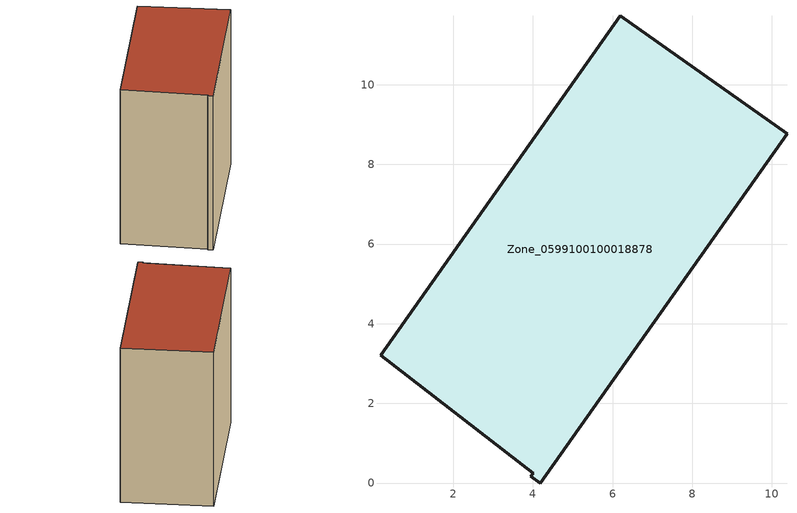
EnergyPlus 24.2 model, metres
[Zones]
Zone_0599100100018878
 floor ground (C_G): 4.01,0.24 0.17,3.21 6.19,11.73 10.38,8.77 4.19,0 3.95,0.17 z3.86
 wall outside (C_F): 10.38,8.77 6.19,11.73 0.17,3.21 4.01,0.24 3.95,0.17 4.19,0 10.38,8.77 z3.86:13.24
 roof outside (C_R): 0.17,3.21 4.01,0.24 3.95,0.17 4.19,0 10.38,8.77 6.19,11.73 z13.24
[BUILDING]
Pand.0599100100018878: North Axis=0; Terrain=City; Loads Convergence Tolerance Value=0.04; Temperature Convergence Tolerance Value=0.4; Solar Distribution=FullExterior; Maximum Number of Warmup Days=25; Minimum Number of Warmup Days=1
[Site:Location]
Rotterdam.The.Hague.AP_ZH_NLD Design_Conditions: Latitude=51.96; Longitude=4.45; Time Zone=1; Elevation=-4.5
[SITE:GROUNDTEMPERATURE:BUILDINGSURFACE]
18, 18, 18, 18, 18, 18, 18, 18, 18, 18, 18, 18
[MATERIAL] Thermal Absorptance=0.9; Solar Absorptance=0.7; Visible Absorptance=0.7
Name | Roughness | Thickness | Conductivity | Density | Specific Heat
G.TI.2015-2018 | MediumSmooth | 0.15 | 0.0428571 | 540 | 1210
F.TI.2015-2018 | Rough | 0.3 | 0.0666667 | 1920 | 840
R.TI.2015-2018 | MediumRough | 0.2 | 0.0333333 | 1500 | 1000
[CONSTRUCTION]
C_G: G.TI.2015-2018
C_F: F.TI.2015-2018
C_R: R.TI.2015-2018
[ZONE]
Zone_0599100100018878: Type=1; Multiplier=1; Ceiling Height=Autocalculate; Volume=Autocalculate; Floor Area=autocalculate; Part of Total Floor Area=Yes
[ZONEINFILTRATION:DESIGNFLOWRATE]
Infil_Zone_0599100100018878: Zone or ZoneList or Space or SpaceList=Zone_0599100100018878; Schedule=AlwaysOn; Design Flow Rate Calculation Method=Flow/Area; Flow Rate per Floor Area=0.0015; Constant Term Coefficient=1; Temperature Term Coefficient=0; Velocity Term Coefficient=0; Velocity Squared Term Coefficient=0
[HVACTEMPLATE:ZONE:IDEALLOADSAIRSYSTEM]
Zone_0599100100018878: Maximum Heating Supply Air Temperature=50; Minimum Cooling Supply Air Temperature=13; Maximum Heating Supply Air Humidity Ratio=0.0156; Minimum Cooling Supply Air Humidity Ratio=0.0077; Heating Limit=NoLimit; Cooling Limit=NoLimit; Dehumidification Control Type=ConstantSensibleHeatRatio; Cooling Sensible Heat Ratio=0.7; Dehumidification Setpoint=60; Humidification Control Type=None; Humidification Setpoint=30; Outdoor Air Method=None; Outdoor Air Flow Rate per Person=0.00944; Outdoor Air Flow Rate per Zone Floor Area=0; Outdoor Air Flow Rate per Zone=0; Demand Controlled Ventilation Type=None; Outdoor Air Economizer Type=NoEconomizer; Heat Recovery Type=None; Sensible Heat Recovery Effectiveness=0.7; Latent Heat Recovery Effectiveness=0.65
[ZONECONTROL:THERMOSTAT]
ThermostatControl_Zone_0599100100018878: Zone or ZoneList=Zone_0599100100018878; Control Type Schedule=DualSetpointControlType; Control 1=Thermostat_Zone_0599100100018878; Temperature Difference Between Cutout And Setpoint=0
[THERMOSTATSETPOINT:DUALSETPOINT]
Thermostat_Zone_0599100100018878: Heating Setpoint Temperature Schedule=HeatingSetpoint_Zone_0599100100018878; Cooling Setpoint Temperature Schedule=CoolingSetpoint_Zone_0599100100018878
[SCHEDULE:COMPACT]
HeatingSetpoint_Zone_0599100100018878: Through: 12/31, For: AllDays, Until: 24:00, 21
CoolingSetpoint_Zone_0599100100018878: Through: 12/31, For: AllDays, Until: 24:00, 24
DualSetpointControlType: Through: 12/31, For: AllDays, Until: 24:00, 4
AlwaysOn: Through: 12/31, For: AllDays, Until: 24:00, 1
